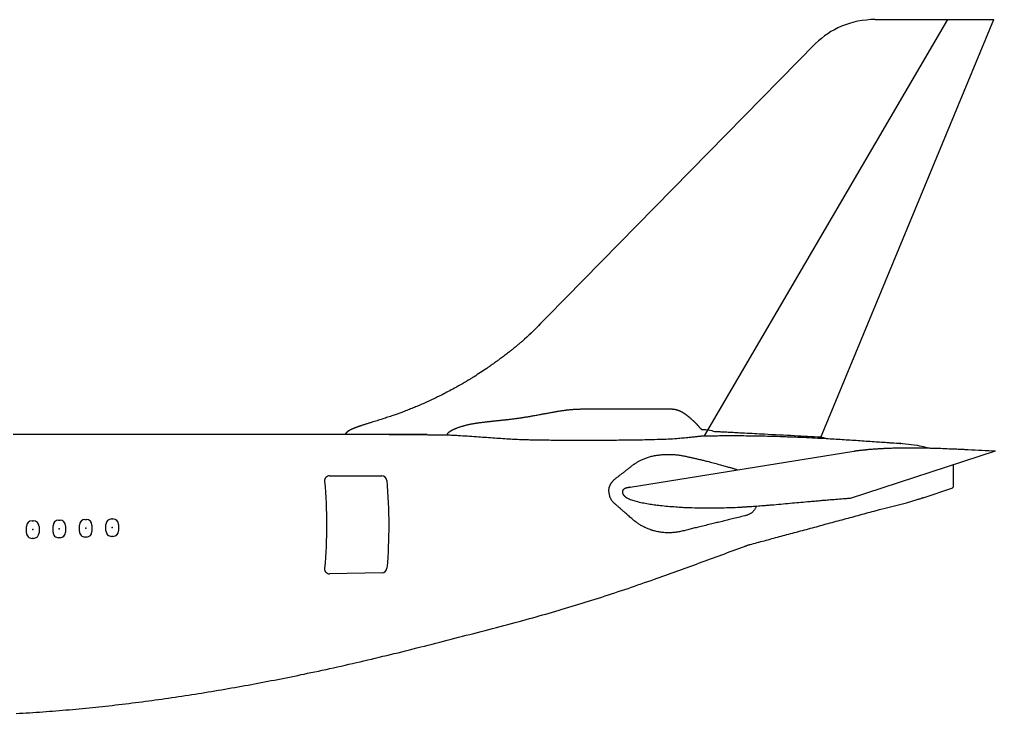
# Model space of a CAD drawing. Extents: x 73554 to 206494, y -55407 to 34157.
# Drawn here: x 117715 to 137241, y 16685 to 30577 of the extents above; entities that cross this region are included whole.
import ezdxf

# ---------------------------------------------------------------- set-up
doc = ezdxf.new("R2010")
doc.units = 0
doc.header["$MEASUREMENT"] = 0
doc.linetypes.add('SOLID', pattern=[0])
doc.layers.add('LAYER_0$C$L0', color=7, linetype='SOLID')

# ---------------------------------------------------------------- blocks, each defined once
blk = doc.blocks.new('BLOCK0')
at = {"layer": 'LAYER_0$C$L0'}
for p, q in [((-125, -65), (-125, 65)), ((-15, 175), (15, 175)), ((125, 65), (125, -65)), ((15, -175), (-15, -175))]:
    blk.add_line(p, q, dxfattribs=at)
for centre, start, end in [((-15, 65), 90, 180), ((15, 65), 0, 90), ((-15, -65), 180, 270.0001), ((15, -65), -90, 0)]:
    blk.add_arc(centre, 110, start, end, dxfattribs=at)
at = {"layer": 'LAYER_0$C$L0', "color": 2}
blk.add_point((0, 0), dxfattribs=at)

msp = doc.modelspace()

# ---------------------------------------------------------------- linework, layer by layer
at = {"layer": 'LAYER_0$C$L0'}
for p, q in [((136281, 30577), (131411, 22242)), ((133738, 22197), (137211, 30577)), ((134831, 30577), (137211, 30577)), ((127926, 24270), (133641, 30098)), ((129080, 22781), (130666, 22781)), ((115966, 22277), (125871, 22277)), ((131364, 22371), (131438, 22370)), ((131438, 22370), (131569, 22350)), ((131569, 22350), (131596, 22334)), ((133749, 22221), (133860, 22191)), ((129932, 21213), (134406, 21937)), ((134343, 20997), (137241, 21940)), ((136392, 21663), (136392, 21215)), ((123919, 21442), (124963, 21442)), ((135792, 21003), (136385, 21205)), ((124968, 19502), (123921, 19481))]:
    msp.add_line(p, q, dxfattribs=at)
for points in [[(134831, 30577), (134745, 30574), (134659, 30567), (134574, 30556), (134489, 30541), (134405, 30522), (134322, 30499), (134240, 30472), (134160, 30441), (134088, 30409), (134018, 30373), (133950, 30334), (133884, 30292), (133820, 30247), (133758, 30200), (133698, 30150), (133640, 30097), (133629, 30086), (133618, 30075), (133607, 30064), (133596, 30053), (133585, 30042), (133574, 30031), (133563, 30019), (133553, 30008)], [(128186, 24536), (128141, 24490), (128096, 24444), (128051, 24399), (128006, 24353), (127960, 24308), (127914, 24264), (127867, 24220), (127820, 24177), (127808, 24166), (127795, 24156), (127783, 24145), (127771, 24134), (127758, 24124), (127746, 24113), (127733, 24102), (127721, 24092), (127707, 24080), (127693, 24068), (127679, 24057), (127665, 24045), (127651, 24033), (127637, 24022), (127622, 24010), (127608, 23998), (127597, 23989), (127586, 23980), (127575, 23972), (127564, 23963), (127552, 23954), (127541, 23945), (127530, 23936), (127519, 23927), (127498, 23911), (127478, 23895), (127458, 23880), (127437, 23864), (127417, 23848), (127396, 23833), (127376, 23817), (127355, 23802), (127341, 23792), (127327, 23781), (127312, 23771), (127298, 23760), (127284, 23750), (127270, 23739), (127255, 23729), (127241, 23718), (127219, 23703), (127197, 23687), (127174, 23671), (127152, 23655), (127130, 23640), (127108, 23624), (127085, 23609), (127063, 23593), (127031, 23572), (127000, 23551), (126969, 23530), (126937, 23509), (126905, 23488), (126874, 23468), (126842, 23447), (126810, 23427), (126795, 23418), (126781, 23409), (126766, 23400), (126752, 23391), (126737, 23382), (126722, 23373), (126708, 23364), (126693, 23355), (126655, 23332), (126616, 23309), (126577, 23287), (126539, 23264), (126500, 23242), (126461, 23220), (126421, 23199), (126382, 23177), (126353, 23161), (126323, 23145), (126293, 23129), (126263, 23114), (126233, 23098), (126203, 23083), (126173, 23067), (126143, 23052), (126122, 23042), (126100, 23031), (126079, 23021), (126058, 23010), (126037, 23000), (126015, 22990), (125994, 22979), (125972, 22969), (125946, 22957), (125920, 22945), (125894, 22933), (125868, 22921), (125842, 22910), (125816, 22898), (125790, 22886), (125763, 22875), (125739, 22864), (125714, 22853), (125689, 22843), (125665, 22832), (125640, 22822), (125615, 22812), (125590, 22801), (125565, 22791), (125540, 22781), (125515, 22771), (125489, 22761), (125464, 22751), (125439, 22741), (125413, 22732), (125388, 22722), (125362, 22713), (125344, 22706), (125325, 22699), (125306, 22692), (125288, 22686), (125269, 22679), (125250, 22672), (125231, 22666), (125213, 22659), (125187, 22650), (125162, 22641), (125136, 22633), (125111, 22624), (125085, 22615), (125059, 22607), (125034, 22598), (125008, 22590), (124981, 22581), (124953, 22572), (124925, 22563), (124898, 22555), (124870, 22546), (124842, 22538), (124815, 22529), (124787, 22521), (124771, 22516), (124754, 22511), (124738, 22506), (124721, 22501), (124705, 22495), (124688, 22490), (124672, 22485), (124655, 22480), (124644, 22477), (124633, 22473), (124621, 22469), (124610, 22466), (124599, 22462), (124587, 22458), (124576, 22455), (124565, 22451), (124560, 22449), (124555, 22448), (124550, 22446), (124544, 22444), (124539, 22443), (124534, 22441), (124529, 22439), (124524, 22438), (124518, 22435), (124512, 22433), (124506, 22431), (124499, 22429), (124493, 22427), (124487, 22425), (124481, 22423), (124475, 22420), (124468, 22418), (124461, 22416), (124455, 22413), (124448, 22411), (124441, 22408), (124434, 22405), (124428, 22403), (124421, 22400), (124415, 22398), (124409, 22395), (124402, 22393), (124396, 22390), (124390, 22387), (124384, 22385), (124378, 22382), (124372, 22379), (124368, 22377), (124364, 22376), (124360, 22374), (124356, 22372), (124353, 22370), (124349, 22368), (124345, 22366), (124341, 22364), (124338, 22363), (124336, 22361), (124333, 22360), (124330, 22358), (124327, 22357), (124324, 22355), (124321, 22354), (124318, 22352), (124316, 22351), (124313, 22349), (124310, 22347), (124308, 22346), (124305, 22344), (124303, 22343), (124300, 22341), (124297, 22340), (124295, 22338), (124293, 22337), (124290, 22335), (124288, 22333), (124285, 22332), (124283, 22330), (124281, 22329), (124278, 22327), (124276, 22326), (124274, 22324), (124272, 22323), (124271, 22321), (124269, 22319), (124267, 22318), (124265, 22316), (124263, 22315), (124262, 22314), (124261, 22312), (124260, 22311), (124258, 22310), (124257, 22309), (124256, 22308), (124255, 22307), (124254, 22306), (124253, 22304), (124251, 22303), (124249, 22301), (124248, 22299), (124247, 22297), (124245, 22296), (124244, 22294), (124243, 22292), (124241, 22290), (124240, 22289), (124239, 22287), (124239, 22286), (124238, 22284), (124237, 22283), (124236, 22281), (124235, 22279), (124235, 22279), (124235, 22279), (124235, 22278), (124235, 22278), (124235, 22278), (124235, 22278), (124235, 22277), (124234, 22277)], [(126279, 22263), (126279, 22264), (126279, 22266), (126279, 22268), (126279, 22269), (126279, 22271), (126279, 22273), (126279, 22274), (126279, 22276), (126279, 22277), (126279, 22278), (126280, 22279), (126280, 22280), (126280, 22282), (126280, 22283), (126280, 22284), (126280, 22285), (126281, 22287), (126282, 22288), (126282, 22290), (126283, 22292), (126284, 22293), (126285, 22295), (126286, 22297), (126287, 22298), (126288, 22299), (126289, 22300), (126290, 22301), (126290, 22302), (126291, 22303), (126292, 22304), (126293, 22305), (126293, 22305), (126294, 22306), (126295, 22307), (126295, 22307), (126296, 22308), (126297, 22309), (126297, 22309), (126298, 22310), (126298, 22311), (126299, 22311), (126300, 22312), (126301, 22313), (126302, 22314), (126303, 22315), (126304, 22316), (126305, 22317), (126306, 22317), (126307, 22318), (126308, 22319), (126309, 22320), (126310, 22321), (126311, 22322), (126312, 22323), (126314, 22324), (126315, 22324), (126316, 22326), (126318, 22327), (126319, 22328), (126321, 22329), (126323, 22330), (126324, 22331), (126326, 22332), (126328, 22334), (126329, 22335), (126331, 22336), (126332, 22337), (126334, 22338), (126335, 22338), (126337, 22339), (126338, 22340), (126340, 22341), (126342, 22343), (126344, 22344), (126346, 22345), (126348, 22346), (126350, 22347), (126352, 22349), (126354, 22350), (126356, 22351), (126358, 22352), (126359, 22353), (126361, 22354), (126362, 22354), (126364, 22355), (126366, 22356), (126367, 22357), (126369, 22358), (126371, 22359), (126374, 22360), (126376, 22362), (126379, 22363), (126381, 22364), (126383, 22365), (126386, 22366), (126388, 22368), (126391, 22369), (126394, 22370), (126397, 22372), (126399, 22373), (126402, 22374), (126405, 22375), (126408, 22377), (126410, 22378), (126413, 22379), (126416, 22380), (126419, 22382), (126422, 22383), (126424, 22384), (126427, 22385), (126430, 22386), (126433, 22388), (126443, 22392), (126453, 22396), (126463, 22399), (126473, 22403), (126483, 22407), (126493, 22411), (126503, 22414), (126513, 22418), (126526, 22422), (126538, 22426), (126551, 22430), (126563, 22434), (126576, 22438), (126589, 22441), (126602, 22445), (126614, 22448), (126630, 22452), (126645, 22456), (126660, 22460), (126675, 22464), (126691, 22467), (126706, 22470), (126721, 22474), (126737, 22477), (126750, 22480), (126763, 22482), (126777, 22485), (126790, 22487), (126803, 22489), (126816, 22492), (126830, 22494), (126843, 22496), (126855, 22498), (126867, 22500), (126879, 22502), (126892, 22504), (126904, 22505), (126916, 22507), (126928, 22509), (126940, 22510), (126958, 22513), (126975, 22515), (126993, 22517), (127010, 22519), (127028, 22521), (127045, 22523), (127063, 22525), (127080, 22527), (127093, 22529), (127106, 22530), (127118, 22532), (127131, 22533), (127144, 22534), (127156, 22536), (127169, 22537), (127182, 22538), (127195, 22540), (127209, 22541), (127223, 22543), (127237, 22544), (127251, 22545), (127265, 22547), (127279, 22548), (127293, 22550), (127306, 22551), (127319, 22552), (127333, 22554), (127346, 22555), (127360, 22557), (127373, 22558), (127386, 22560), (127400, 22561), (127410, 22562), (127421, 22563), (127431, 22565), (127442, 22566), (127453, 22567), (127463, 22568), (127474, 22569), (127484, 22571), (127502, 22573), (127519, 22575), (127537, 22577), (127554, 22579), (127571, 22581), (127589, 22583), (127606, 22585), (127623, 22588), (127640, 22590), (127656, 22592), (127673, 22594), (127689, 22597), (127705, 22599), (127722, 22601), (127738, 22604), (127755, 22606), (127767, 22608), (127780, 22610), (127793, 22612), (127805, 22614), (127818, 22616), (127830, 22618), (127843, 22620), (127856, 22622), (127869, 22624), (127882, 22626), (127896, 22629), (127909, 22631), (127922, 22633), (127936, 22635), (127949, 22638), (127963, 22640), (127984, 22644), (128006, 22648), (128028, 22652), (128049, 22655), (128071, 22659), (128093, 22663), (128115, 22667), (128136, 22671), (128151, 22674), (128165, 22677), (128180, 22680), (128195, 22682), (128209, 22685), (128224, 22688), (128238, 22691), (128253, 22693), (128270, 22696), (128286, 22699), (128303, 22702), (128319, 22706), (128336, 22709), (128352, 22712), (128369, 22715), (128385, 22718), (128397, 22720), (128409, 22722), (128420, 22724), (128432, 22726), (128443, 22728), (128455, 22730), (128467, 22732), (128478, 22734), (128493, 22736), (128507, 22738), (128522, 22741), (128536, 22743), (128551, 22745), (128565, 22747), (128580, 22749), (128594, 22752), (128605, 22753), (128616, 22755), (128628, 22756), (128639, 22758), (128650, 22759), (128661, 22761), (128672, 22762), (128684, 22763), (128696, 22765), (128709, 22766), (128722, 22767), (128734, 22769), (128747, 22770), (128760, 22771), (128772, 22772), (128785, 22773), (128798, 22774), (128811, 22775), (128824, 22776), (128838, 22777), (128851, 22778), (128864, 22778), (128877, 22779), (128890, 22780), (128904, 22780), (128919, 22780), (128933, 22780), (128947, 22781), (128962, 22781), (128976, 22781), (128990, 22781), (129004, 22781), (129014, 22781), (129023, 22781), (129033, 22781), (129042, 22781), (129052, 22781), (129061, 22781), (129071, 22781), (129080, 22781)], [(130666, 22781), (130676, 22781), (130686, 22781), (130697, 22781), (130707, 22781), (130718, 22781), (130728, 22781), (130739, 22781), (130749, 22781), (130753, 22781), (130756, 22781), (130760, 22781), (130763, 22781), (130767, 22781), (130770, 22781), (130774, 22781), (130777, 22780), (130781, 22780), (130784, 22780), (130788, 22780), (130791, 22780), (130795, 22779), (130798, 22779), (130802, 22778), (130805, 22778), (130807, 22778), (130810, 22777), (130812, 22777), (130815, 22777), (130817, 22776), (130820, 22776), (130822, 22775), (130824, 22775), (130828, 22774), (130831, 22773), (130835, 22772), (130839, 22772), (130842, 22771), (130846, 22770), (130849, 22769), (130853, 22768), (130856, 22767), (130860, 22766), (130863, 22765), (130866, 22764), (130870, 22763), (130873, 22762), (130876, 22761), (130879, 22760), (130885, 22758), (130890, 22757), (130895, 22755), (130901, 22753), (130906, 22751), (130911, 22749), (130916, 22747), (130922, 22744), (130927, 22742), (130932, 22740), (130937, 22738), (130942, 22735), (130947, 22733), (130951, 22731), (130956, 22728), (130961, 22726), (130966, 22723), (130970, 22721), (130974, 22718), (130979, 22716), (130983, 22713), (130988, 22711), (130992, 22708), (130996, 22705), (130999, 22704), (131001, 22702), (131003, 22700), (131006, 22699), (131008, 22697), (131011, 22696), (131013, 22694), (131016, 22692), (131020, 22689), (131025, 22686), (131029, 22683), (131034, 22680), (131038, 22677), (131042, 22673), (131047, 22670), (131051, 22667), (131056, 22663), (131060, 22660), (131065, 22656), (131070, 22653), (131074, 22649), (131079, 22645), (131083, 22642), (131088, 22638), (131092, 22635), (131095, 22632), (131099, 22629), (131103, 22626), (131107, 22623), (131110, 22620), (131114, 22617), (131118, 22613), (131121, 22610), (131125, 22607), (131129, 22603), (131133, 22600), (131137, 22597), (131141, 22593), (131145, 22590), (131148, 22586), (131152, 22583), (131155, 22581), (131158, 22578), (131162, 22575), (131165, 22572), (131168, 22569), (131171, 22566), (131175, 22563), (131179, 22558), (131184, 22554), (131189, 22549), (131193, 22545), (131198, 22541), (131203, 22536), (131208, 22532), (131212, 22527), (131217, 22523), (131221, 22519), (131225, 22514), (131230, 22510), (131234, 22506), (131238, 22502), (131243, 22497), (131247, 22493), (131251, 22489), (131255, 22484), (131260, 22480), (131264, 22475), (131268, 22471), (131272, 22467), (131276, 22462), (131281, 22458), (131284, 22454), (131288, 22450), (131291, 22447), (131294, 22443), (131298, 22439), (131301, 22435), (131305, 22432), (131308, 22428), (131312, 22423), (131316, 22418), (131320, 22413), (131324, 22408), (131328, 22404), (131332, 22399), (131336, 22394), (131341, 22390), (131343, 22387), (131346, 22385), (131349, 22383), (131352, 22380), (131355, 22378), (131358, 22376), (131361, 22373), (131364, 22371)], [(124758, 22277), (124793, 22277), (124828, 22277), (124863, 22276), (124898, 22276), (124934, 22275), (124969, 22274), (125004, 22273), (125039, 22273), (125110, 22272), (125181, 22271), (125252, 22270), (125322, 22270), (125393, 22270), (125464, 22270), (125535, 22269), (125605, 22269), (125661, 22268), (125717, 22268), (125773, 22267), (125829, 22267), (125885, 22266), (125941, 22266), (125997, 22265), (126053, 22265), (126081, 22265), (126110, 22265), (126138, 22265), (126166, 22265), (126194, 22264), (126223, 22264), (126251, 22263), (126279, 22263), (126306, 22262), (126332, 22261), (126359, 22259), (126385, 22258), (126412, 22256), (126439, 22255), (126465, 22253), (126492, 22252), (126537, 22249), (126583, 22246), (126629, 22243), (126675, 22240), (126720, 22237), (126766, 22234), (126812, 22231), (126858, 22228), (126898, 22225), (126939, 22222), (126979, 22219), (127020, 22216), (127060, 22213), (127101, 22210), (127141, 22207), (127182, 22205), (127222, 22202), (127263, 22199), (127304, 22196), (127344, 22194), (127385, 22191), (127426, 22189), (127466, 22186), (127507, 22184), (127542, 22182), (127577, 22179), (127611, 22177), (127646, 22176), (127681, 22174), (127716, 22172), (127751, 22171), (127786, 22169), (127814, 22169), (127842, 22168), (127871, 22167), (127899, 22167), (127927, 22166), (127956, 22166), (127984, 22166), (128012, 22165), (128050, 22165), (128087, 22164), (128125, 22163), (128162, 22162), (128199, 22162), (128237, 22161), (128274, 22160), (128312, 22160), (128353, 22159), (128394, 22158), (128436, 22158), (128477, 22158), (128519, 22157), (128560, 22157), (128601, 22157), (128643, 22157), (128683, 22157), (128724, 22157), (128764, 22156), (128805, 22156), (128845, 22156), (128886, 22156), (128926, 22156), (128967, 22156), (129024, 22156), (129081, 22156), (129138, 22156), (129196, 22156), (129253, 22157), (129310, 22157), (129368, 22157), (129425, 22158), (129471, 22158), (129518, 22158), (129564, 22158), (129610, 22159), (129657, 22159), (129703, 22160), (129749, 22160), (129796, 22160), (129838, 22161), (129880, 22161), (129921, 22162), (129963, 22162), (130005, 22163), (130047, 22164), (130089, 22164), (130131, 22165), (130179, 22166), (130228, 22167), (130276, 22168), (130325, 22169), (130373, 22171), (130422, 22172), (130470, 22173), (130519, 22175), (130562, 22176), (130606, 22178), (130650, 22179), (130693, 22181), (130737, 22183), (130780, 22186), (130824, 22188), (130868, 22192), (130898, 22194), (130929, 22197), (130960, 22200), (130991, 22203), (131022, 22206), (131052, 22209), (131083, 22212), (131114, 22215), (131135, 22217), (131156, 22219), (131176, 22221), (131197, 22223), (131218, 22226), (131239, 22228), (131260, 22230), (131281, 22232), (131291, 22234), (131301, 22235), (131312, 22236), (131322, 22237), (131333, 22238), (131343, 22239), (131353, 22240), (131364, 22241), (131373, 22241), (131382, 22242), (131391, 22242), (131401, 22242), (131410, 22242), (131419, 22242), (131428, 22242), (131438, 22243), (131450, 22243), (131463, 22243), (131475, 22243), (131488, 22243), (131500, 22244), (131513, 22244), (131525, 22244), (131538, 22244), (131545, 22244), (131552, 22245), (131560, 22245), (131567, 22245), (131574, 22245), (131582, 22245), (131589, 22245), (131597, 22245), (131638, 22246), (131679, 22246), (131721, 22247), (131762, 22247), (131803, 22247), (131845, 22248), (131886, 22248), (131928, 22248), (131974, 22248), (132021, 22248), (132067, 22248), (132114, 22247), (132160, 22247), (132207, 22247), (132253, 22246), (132300, 22246), (132347, 22245), (132394, 22244), (132441, 22244), (132489, 22243), (132536, 22242), (132583, 22241), (132630, 22240), (132678, 22239), (132700, 22238), (132723, 22238), (132745, 22237), (132768, 22237), (132790, 22236), (132813, 22235), (132835, 22235), (132858, 22234), (132895, 22233), (132933, 22232), (132970, 22230), (133008, 22229), (133045, 22228), (133083, 22226), (133120, 22225), (133157, 22223), (133188, 22222), (133219, 22221), (133250, 22220), (133281, 22218), (133311, 22217), (133342, 22216), (133373, 22214), (133404, 22213), (133461, 22210), (133518, 22208), (133575, 22205), (133632, 22202), (133689, 22199), (133746, 22197), (133803, 22194), (133860, 22191)], [(131596, 22334), (131617, 22333), (131639, 22332), (131660, 22331), (131682, 22329), (131703, 22328), (131725, 22327), (131746, 22326), (131768, 22325), (131792, 22323), (131817, 22322), (131841, 22321), (131866, 22320), (131890, 22318), (131915, 22317), (131939, 22316), (131964, 22314), (131996, 22313), (132028, 22311), (132061, 22309), (132093, 22308), (132125, 22306), (132158, 22304), (132190, 22303), (132222, 22301), (132272, 22298), (132321, 22296), (132371, 22293), (132420, 22291), (132469, 22288), (132519, 22285), (132568, 22283), (132618, 22280), (132693, 22276), (132768, 22272), (132843, 22268), (132918, 22265), (132993, 22261), (133068, 22257), (133143, 22253), (133218, 22249), (133284, 22245), (133350, 22242), (133417, 22238), (133483, 22235), (133549, 22231), (133616, 22228), (133682, 22224), (133749, 22221)], [(133857, 22191), (133897, 22188), (133937, 22186), (133977, 22184), (134017, 22181), (134057, 22179), (134097, 22176), (134137, 22174), (134177, 22171), (134217, 22168), (134257, 22166), (134297, 22163), (134337, 22161), (134377, 22158), (134417, 22155), (134457, 22153), (134497, 22150), (134537, 22147), (134577, 22145), (134617, 22142), (134657, 22139), (134697, 22137), (134737, 22134), (134777, 22131), (134817, 22128), (134853, 22126), (134889, 22123), (134924, 22120), (134960, 22118), (134995, 22115), (135031, 22113), (135067, 22110), (135102, 22108), (135115, 22107), (135128, 22106), (135141, 22106), (135153, 22105), (135166, 22104), (135179, 22103), (135192, 22102), (135205, 22101), (135263, 22098), (135322, 22093), (135381, 22089), (135439, 22083), (135498, 22077), (135556, 22070), (135614, 22062), (135672, 22053), (135722, 22043), (135771, 22033), (135820, 22023), (135869, 22011), (135918, 22000)], [(130299, 21816), (130319, 21822), (130340, 21827), (130360, 21833), (130381, 21837), (130401, 21842), (130422, 21846), (130443, 21850), (130464, 21853), (130482, 21856), (130499, 21859), (130517, 21861), (130535, 21863), (130553, 21865), (130571, 21866), (130589, 21868), (130606, 21869), (130626, 21870), (130647, 21871), (130667, 21872), (130687, 21872), (130707, 21872), (130727, 21872), (130747, 21871), (130767, 21870), (130787, 21869), (130808, 21868), (130828, 21866), (130849, 21864), (130869, 21862), (130890, 21860), (130910, 21857), (130930, 21854), (130950, 21851), (130969, 21847), (130988, 21844), (131007, 21840), (131026, 21837), (131045, 21833), (131064, 21829), (131082, 21824), (131096, 21822), (131109, 21819), (131122, 21816), (131135, 21813), (131149, 21810), (131162, 21807), (131175, 21804), (131188, 21801), (131204, 21797), (131221, 21794), (131237, 21790), (131253, 21786), (131269, 21783), (131285, 21779), (131302, 21775), (131318, 21772), (131337, 21767), (131357, 21762), (131376, 21758), (131395, 21753), (131415, 21748), (131434, 21743), (131453, 21739), (131472, 21734), (131503, 21726), (131533, 21718), (131564, 21710), (131594, 21702), (131625, 21694), (131655, 21686), (131686, 21678), (131716, 21670), (131739, 21663), (131762, 21657), (131785, 21650), (131808, 21644), (131832, 21637), (131855, 21631), (131878, 21624), (131901, 21618)], [(134406, 21937), (134410, 21937), (134414, 21938), (134419, 21939), (134423, 21940), (134428, 21940), (134432, 21941), (134437, 21942), (134441, 21942), (134449, 21943), (134456, 21944), (134464, 21946), (134472, 21947), (134479, 21948), (134487, 21949), (134494, 21950), (134502, 21951), (134508, 21951), (134513, 21952), (134519, 21953), (134525, 21954), (134531, 21954), (134536, 21955), (134542, 21956), (134548, 21956), (134557, 21957), (134566, 21958), (134575, 21959), (134584, 21960), (134593, 21961), (134602, 21962), (134611, 21963), (134620, 21964), (134630, 21965), (134640, 21966), (134649, 21967), (134659, 21968), (134669, 21969), (134678, 21970), (134688, 21971), (134697, 21972), (134708, 21973), (134718, 21974), (134729, 21975), (134739, 21975), (134749, 21976), (134760, 21977), (134770, 21978), (134781, 21979), (134798, 21980), (134815, 21981), (134833, 21983), (134850, 21984), (134867, 21985), (134885, 21986), (134902, 21987), (134920, 21988), (134931, 21989), (134943, 21989), (134955, 21990), (134966, 21991), (134978, 21991), (134989, 21992), (135001, 21992), (135013, 21993), (135042, 21994), (135071, 21996), (135100, 21997), (135129, 21998), (135158, 21999), (135187, 22000), (135216, 22000), (135245, 22001), (135263, 22001), (135281, 22002), (135299, 22002), (135318, 22002), (135336, 22003), (135354, 22003), (135372, 22003), (135390, 22003), (135419, 22004), (135448, 22004), (135477, 22004), (135507, 22004), (135536, 22004), (135565, 22004), (135594, 22004), (135623, 22004), (135667, 22004), (135711, 22003), (135756, 22003), (135800, 22002), (135844, 22001), (135888, 22000), (135933, 21999), (135977, 21998), (136019, 21997), (136062, 21996), (136105, 21994), (136147, 21993), (136190, 21991), (136232, 21990), (136275, 21988), (136317, 21986), (136343, 21985), (136368, 21984), (136393, 21983), (136419, 21982), (136444, 21981), (136469, 21980), (136495, 21979), (136520, 21977), (136542, 21976), (136564, 21975), (136586, 21974), (136608, 21973), (136629, 21972), (136651, 21971), (136673, 21970), (136695, 21969), (136763, 21965), (136832, 21961), (136900, 21958), (136968, 21954), (137036, 21951), (137105, 21947), (137173, 21943), (137241, 21940)], [(129546, 21282), (129547, 21283), (129548, 21285), (129551, 21289), (129553, 21293), (129556, 21297), (129559, 21302), (129562, 21306), (129565, 21309), (129569, 21316), (129574, 21322), (129579, 21328), (129584, 21334), (129589, 21340), (129594, 21346), (129600, 21351), (129605, 21357), (129615, 21366), (129624, 21374), (129634, 21383), (129644, 21391), (129654, 21399), (129664, 21407), (129675, 21415), (129685, 21423), (129697, 21432), (129708, 21441), (129720, 21450), (129732, 21459), (129743, 21468), (129755, 21477), (129766, 21486), (129778, 21495), (129791, 21505), (129803, 21515), (129816, 21525), (129829, 21535), (129841, 21545), (129854, 21555), (129867, 21564), (129879, 21574), (129892, 21584), (129905, 21594), (129917, 21604), (129930, 21614), (129943, 21624), (129955, 21634), (129968, 21644), (129981, 21654), (129990, 21660), (129999, 21667), (130007, 21673), (130016, 21679), (130025, 21686), (130034, 21692), (130043, 21698), (130052, 21704), (130065, 21712), (130078, 21720), (130092, 21728), (130105, 21735), (130118, 21742), (130132, 21749), (130146, 21756), (130159, 21763), (130176, 21770), (130194, 21778), (130211, 21785), (130228, 21792), (130246, 21798), (130263, 21804), (130281, 21810), (130299, 21816)], [(131901, 21618), (131915, 21614), (131929, 21610), (131943, 21606), (131957, 21601), (131972, 21597), (131986, 21593), (132000, 21589), (132014, 21585), (132027, 21581), (132041, 21577), (132054, 21573), (132067, 21569)], [(123819, 21333), (123828, 21224), (123836, 21115), (123843, 21005), (123848, 20895), (123852, 20786), (123856, 20676), (123857, 20567), (123858, 20457), (123858, 20444), (123858, 20432), (123858, 20419), (123858, 20407), (123858, 20394), (123858, 20382), (123858, 20370), (123857, 20357), (123856, 20247), (123853, 20137), (123849, 20028), (123843, 19918), (123837, 19808), (123829, 19699), (123820, 19589)], [(125062, 21351), (125072, 21239), (125080, 21128), (125087, 21016), (125092, 20904), (125097, 20792), (125100, 20681), (125102, 20569), (125102, 20457), (125102, 20444), (125102, 20432), (125102, 20419), (125102, 20407), (125102, 20394), (125102, 20382), (125102, 20369), (125102, 20357), (125100, 20248), (125097, 20139), (125093, 20030), (125088, 19921), (125081, 19812), (125074, 19703), (125065, 19594)], [(132224, 20642), (132192, 20634), (132160, 20626), (132129, 20618), (132097, 20610), (132065, 20603), (132033, 20595), (132002, 20587), (131970, 20580), (131945, 20573), (131920, 20567), (131895, 20561), (131870, 20555), (131845, 20548), (131820, 20542), (131795, 20536), (131770, 20530), (131745, 20524), (131719, 20518), (131694, 20511), (131669, 20505), (131644, 20499), (131619, 20493), (131594, 20487), (131568, 20481), (131538, 20474), (131507, 20466), (131476, 20459), (131446, 20451), (131415, 20444), (131384, 20436), (131354, 20429), (131323, 20421), (131299, 20416), (131275, 20410), (131250, 20404), (131226, 20398), (131202, 20392), (131178, 20386), (131154, 20380), (131130, 20374), (131106, 20368), (131083, 20362), (131059, 20356), (131036, 20350), (131012, 20344), (130988, 20339), (130965, 20333), (130941, 20328), (130919, 20324), (130898, 20320), (130876, 20316), (130854, 20313), (130832, 20310), (130810, 20307), (130788, 20305), (130766, 20304), (130743, 20303), (130721, 20302), (130698, 20302), (130676, 20302), (130653, 20303), (130631, 20304), (130609, 20306), (130586, 20308), (130565, 20310), (130545, 20313), (130524, 20316), (130503, 20320), (130483, 20324), (130462, 20328), (130442, 20333), (130422, 20338), (130410, 20341), (130399, 20344), (130387, 20348), (130375, 20351), (130364, 20355), (130352, 20359), (130341, 20363), (130330, 20367), (130312, 20373), (130295, 20380), (130277, 20387), (130260, 20395), (130243, 20402), (130226, 20410), (130209, 20418), (130193, 20427), (130178, 20435), (130163, 20443), (130149, 20451), (130135, 20459), (130120, 20468), (130106, 20477), (130092, 20486), (130079, 20495), (130064, 20506), (130049, 20517), (130034, 20528), (130020, 20540), (130005, 20551), (129991, 20563), (129977, 20575), (129963, 20587), (129945, 20602), (129927, 20618), (129909, 20634), (129892, 20649), (129874, 20665), (129857, 20681), (129839, 20696), (129821, 20712), (129811, 20720), (129802, 20729), (129792, 20737), (129782, 20746), (129772, 20754), (129763, 20763), (129753, 20771), (129743, 20780), (129743, 20781), (129742, 20781), (129741, 20782), (129741, 20782), (129740, 20783), (129740, 20783), (129739, 20783), (129739, 20784), (129729, 20793), (129719, 20801), (129710, 20810), (129700, 20818), (129690, 20827), (129680, 20835), (129671, 20844), (129661, 20852), (129650, 20861), (129640, 20870), (129629, 20880), (129619, 20889), (129609, 20898), (129600, 20908), (129590, 20918), (129581, 20928), (129574, 20937), (129568, 20946), (129561, 20955), (129555, 20965), (129550, 20974), (129545, 20984), (129540, 20994), (129535, 21004), (129532, 21014), (129528, 21023), (129526, 21032), (129523, 21042), (129520, 21052), (129518, 21061), (129516, 21071), (129514, 21081), (129513, 21090), (129511, 21099), (129510, 21108), (129509, 21117), (129508, 21126), (129507, 21135), (129507, 21144), (129507, 21153), (129507, 21162), (129508, 21170), (129509, 21179), (129510, 21187), (129511, 21196), (129513, 21204), (129515, 21212), (129518, 21220), (129520, 21229), (129523, 21237), (129527, 21244), (129530, 21252), (129534, 21260), (129538, 21267), (129542, 21275), (129546, 21282)], [(129932, 21213), (129928, 21213), (129924, 21212), (129920, 21211), (129916, 21211), (129912, 21210), (129909, 21209), (129905, 21209), (129901, 21208), (129898, 21207), (129896, 21207), (129894, 21206), (129892, 21206), (129890, 21205), (129887, 21205), (129885, 21204), (129883, 21204), (129881, 21204), (129880, 21203), (129878, 21203), (129876, 21202), (129875, 21202), (129873, 21202), (129872, 21201), (129870, 21201), (129868, 21200), (129866, 21200), (129864, 21199), (129862, 21199), (129860, 21198), (129858, 21197), (129857, 21197), (129855, 21196), (129853, 21196), (129851, 21195), (129850, 21195), (129848, 21194), (129846, 21193), (129845, 21193), (129843, 21192), (129842, 21192), (129838, 21190), (129834, 21189), (129831, 21187), (129827, 21186), (129823, 21184), (129820, 21182), (129816, 21180), (129813, 21179), (129811, 21177), (129809, 21176), (129807, 21175), (129806, 21174), (129804, 21172), (129802, 21171), (129800, 21170), (129799, 21168), (129797, 21167), (129796, 21166), (129795, 21165), (129794, 21164), (129793, 21163), (129792, 21162), (129791, 21161), (129790, 21160), (129789, 21159), (129789, 21158), (129788, 21158), (129788, 21157), (129787, 21156), (129787, 21155), (129786, 21154), (129786, 21154), (129785, 21152), (129784, 21151), (129783, 21150), (129783, 21148), (129782, 21147), (129781, 21145), (129781, 21144), (129780, 21143), (129780, 21141), (129779, 21140), (129779, 21139), (129779, 21137), (129778, 21136), (129778, 21135), (129778, 21133), (129777, 21132), (129777, 21131), (129777, 21131), (129777, 21130), (129777, 21129), (129777, 21129), (129777, 21128), (129777, 21128), (129777, 21127), (129777, 21122), (129777, 21117), (129777, 21112), (129778, 21107), (129778, 21102), (129780, 21097), (129781, 21093), (129782, 21088), (129783, 21087), (129783, 21086), (129784, 21084), (129784, 21083), (129785, 21082), (129785, 21081), (129786, 21080), (129786, 21078), (129788, 21076), (129789, 21074), (129790, 21072), (129791, 21069), (129793, 21067), (129794, 21065), (129796, 21063), (129797, 21061), (129798, 21059), (129799, 21058), (129801, 21057), (129802, 21055), (129803, 21054), (129804, 21052), (129805, 21051), (129806, 21050), (129807, 21048), (129809, 21047), (129810, 21045), (129812, 21044), (129813, 21042), (129815, 21041), (129816, 21040), (129818, 21038), (129819, 21037), (129821, 21035), (129823, 21034), (129824, 21032), (129826, 21031), (129828, 21029), (129830, 21028), (129831, 21027), (129834, 21025), (129837, 21023), (129839, 21021), (129842, 21019), (129844, 21017), (129847, 21015), (129850, 21013), (129853, 21011), (129855, 21010), (129856, 21009), (129858, 21008), (129860, 21007), (129862, 21005), (129864, 21004), (129866, 21003), (129868, 21002), (129890, 20991), (129912, 20980), (129935, 20971), (129958, 20962), (129981, 20954), (130004, 20947), (130028, 20940), (130052, 20934), (130082, 20926), (130113, 20918), (130144, 20911), (130175, 20905), (130206, 20899), (130237, 20893), (130268, 20888), (130299, 20882), (130328, 20878), (130357, 20873), (130386, 20869), (130415, 20865), (130444, 20861), (130473, 20858), (130503, 20854), (130532, 20851), (130571, 20846), (130610, 20842), (130649, 20838), (130688, 20835), (130727, 20831), (130766, 20828), (130805, 20825), (130844, 20822), (130877, 20819), (130910, 20817), (130943, 20815), (130976, 20813), (131009, 20811), (131042, 20810), (131076, 20808), (131109, 20807), (131166, 20805), (131224, 20803), (131282, 20801), (131340, 20800), (131397, 20799), (131455, 20799), (131513, 20799), (131571, 20799), (131601, 20799), (131632, 20799), (131662, 20800), (131692, 20800), (131723, 20801), (131753, 20802), (131784, 20802), (131814, 20803), (131858, 20805), (131901, 20806), (131945, 20808), (131989, 20809), (132033, 20811), (132077, 20813), (132120, 20816), (132164, 20818), (132181, 20819), (132198, 20820), (132215, 20821), (132232, 20822), (132249, 20823), (132266, 20824), (132283, 20825), (132300, 20826), (132333, 20828), (132366, 20830), (132399, 20833), (132432, 20835), (132465, 20837), (132498, 20840), (132531, 20842), (132564, 20845), (132589, 20847), (132614, 20849), (132638, 20851), (132663, 20853), (132687, 20855), (132712, 20857), (132736, 20859), (132761, 20861), (132808, 20865), (132855, 20869), (132902, 20874), (132949, 20878), (132996, 20882), (133042, 20886), (133089, 20891), (133136, 20895), (133179, 20899), (133222, 20903), (133264, 20906), (133307, 20910), (133350, 20914), (133393, 20918), (133435, 20922), (133478, 20926), (133506, 20928), (133534, 20931), (133561, 20933), (133589, 20936), (133617, 20938), (133645, 20940), (133673, 20943), (133700, 20945), (133726, 20947), (133751, 20950), (133777, 20952), (133802, 20954), (133827, 20956), (133853, 20958), (133878, 20960), (133904, 20963), (133940, 20966), (133977, 20968), (134013, 20971), (134050, 20974), (134087, 20977), (134123, 20980), (134160, 20983), (134196, 20986), (134215, 20987), (134233, 20988), (134251, 20990), (134270, 20991), (134288, 20992), (134307, 20994), (134325, 20995), (134343, 20997)], [(132299, 20058), (132303, 20059), (132306, 20061), (132310, 20062), (132314, 20063), (132318, 20064), (132322, 20065), (132326, 20066), (132329, 20067), (132365, 20076), (132401, 20086), (132437, 20096), (132473, 20105), (132509, 20115), (132545, 20125), (132581, 20135), (132617, 20144), (132655, 20154), (132692, 20164), (132730, 20175), (132767, 20185), (132805, 20195), (132842, 20205), (132880, 20215), (132917, 20225), (132955, 20235), (132992, 20245), (133030, 20255), (133067, 20265), (133105, 20276), (133142, 20286), (133180, 20296), (133217, 20306), (133257, 20317), (133297, 20327), (133337, 20338), (133377, 20349), (133417, 20360), (133457, 20370), (133497, 20381), (133537, 20392), (133577, 20403), (133617, 20414), (133657, 20424), (133697, 20435), (133737, 20446), (133777, 20457), (133817, 20467), (133857, 20478), (133897, 20489), (133937, 20500), (133977, 20511), (134017, 20521), (134057, 20532), (134097, 20543), (134137, 20554), (134177, 20564), (134217, 20575), (134257, 20586), (134297, 20597), (134337, 20607), (134377, 20618), (134417, 20629), (134457, 20640), (134497, 20651), (134537, 20661), (134577, 20672), (134617, 20683), (134657, 20694), (134697, 20705), (134737, 20715), (134777, 20726), (134817, 20737), (134924, 20765), (135032, 20793), (135139, 20820), (135246, 20848), (135353, 20876), (135460, 20905), (135566, 20936), (135672, 20967), (135687, 20972), (135702, 20976), (135717, 20981), (135732, 20985), (135747, 20990), (135762, 20994), (135777, 20999), (135792, 21003)], [(132456, 20837), (132453, 20828), (132449, 20820), (132446, 20811), (132440, 20798), (132433, 20786), (132426, 20773), (132418, 20761), (132409, 20750), (132400, 20739), (132391, 20728), (132380, 20718), (132372, 20711), (132364, 20704), (132355, 20697), (132346, 20691), (132337, 20685), (132328, 20680), (132318, 20674), (132308, 20670), (132298, 20665), (132288, 20661), (132277, 20657), (132267, 20654), (132256, 20650), (132245, 20647), (132234, 20644), (132224, 20642)], [(127785, 18548), (127851, 18566), (127917, 18584), (127983, 18602), (128049, 18620), (128114, 18639), (128180, 18657), (128246, 18676), (128311, 18694), (128377, 18713), (128443, 18733), (128509, 18752), (128575, 18771), (128640, 18791), (128706, 18811), (128772, 18831), (128837, 18851), (128903, 18871), (128969, 18891), (129035, 18912), (129101, 18932), (129167, 18953), (129233, 18974), (129299, 18995), (129364, 19016), (129430, 19038), (129496, 19059), (129562, 19081), (129628, 19103), (129693, 19124), (129759, 19146), (129825, 19168), (129890, 19190), (129956, 19213), (130022, 19235), (130088, 19258), (130154, 19281), (130220, 19304), (130286, 19326), (130352, 19350), (130417, 19373), (130474, 19393), (130530, 19413), (130586, 19433), (130643, 19453), (130699, 19473), (130755, 19493), (130811, 19513), (130867, 19534), (130924, 19554), (130980, 19574), (131036, 19595), (131092, 19615), (131149, 19636), (131205, 19656), (131261, 19677), (131317, 19698), (131374, 19718), (131430, 19739), (131486, 19760), (131542, 19781), (131599, 19801), (131655, 19822), (131711, 19843), (131767, 19863), (131824, 19884), (131880, 19905), (131936, 19925), (131992, 19946), (132049, 19967), (132105, 19987), (132161, 20008), (132217, 20029), (132228, 20032), (132238, 20036), (132248, 20040), (132258, 20044), (132268, 20047), (132278, 20051), (132289, 20055), (132299, 20058)], [(117649, 16685), (117715, 16688), (117782, 16692), (117848, 16696), (117914, 16701), (117980, 16705), (118047, 16709), (118113, 16714), (118179, 16719), (118245, 16724), (118312, 16729), (118378, 16734), (118444, 16739), (118510, 16744), (118577, 16750), (118643, 16755), (118709, 16761), (118775, 16767), (118842, 16773), (118908, 16779), (118974, 16786), (119040, 16792), (119107, 16799), (119173, 16805), (119239, 16812), (119305, 16819), (119372, 16826), (119438, 16833), (119504, 16841), (119570, 16848), (119637, 16856), (119703, 16863), (119769, 16871), (119835, 16879), (119902, 16887), (119968, 16895), (120034, 16904), (120100, 16912), (120167, 16921), (120233, 16929), (120299, 16938), (120365, 16947), (120432, 16956), (120498, 16965), (120564, 16974), (120630, 16984), (120697, 16993), (120763, 17003), (120829, 17013), (120895, 17022), (120962, 17032), (121028, 17042), (121094, 17053), (121160, 17063), (121227, 17073), (121293, 17084), (121359, 17094), (121425, 17105), (121492, 17116), (121558, 17127), (121624, 17138), (121690, 17149), (121757, 17160), (121823, 17172), (121889, 17183), (121955, 17195), (122022, 17206), (122088, 17218), (122154, 17230), (122220, 17242), (122287, 17254), (122353, 17266), (122419, 17279), (122485, 17291), (122552, 17304), (122618, 17316), (122684, 17329), (122750, 17342), (122817, 17355), (122883, 17368), (122949, 17381), (123015, 17394), (123082, 17407), (123148, 17421), (123214, 17434), (123280, 17448), (123347, 17462), (123413, 17475), (123479, 17489), (123545, 17503), (123621, 17519), (123697, 17535), (123773, 17552), (123849, 17568), (123924, 17585), (124000, 17601), (124076, 17618), (124151, 17635), (124227, 17652), (124303, 17669), (124379, 17687), (124455, 17704), (124530, 17722), (124606, 17739), (124682, 17757), (124757, 17775), (124833, 17793), (124909, 17811), (124985, 17829), (125061, 17847), (125136, 17865), (125212, 17884), (125288, 17902), (125363, 17921), (125439, 17940), (125515, 17959), (125591, 17978), (125667, 17997), (125742, 18016), (125818, 18035), (125894, 18055), (125969, 18074), (126045, 18093), (126121, 18113), (126197, 18132), (126272, 18152), (126348, 18171), (126424, 18191), (126500, 18210), (126575, 18230), (126651, 18250), (126727, 18269), (126803, 18289), (126878, 18309), (126954, 18329), (127030, 18348), (127106, 18368), (127181, 18388), (127257, 18408), (127332, 18428), (127408, 18448), (127483, 18468), (127559, 18488), (127634, 18508), (127710, 18528), (127785, 18548)]]:
    msp.add_lwpolyline(points, dxfattribs=at)
msp.add_lwpolyline([(135329, 22092, 1), (135344, 22092, 1)], format="xyb", close=True, dxfattribs=at)
msp.add_circle((135792, 21003), 2, dxfattribs=at)
for centre, radius, start, end in [((123919, 21342), 100, 89.9936, 185.0998), ((124963, 21342), 100, 5.0889, 89.9979), ((136382, 21215), 10, 283.684, 0), ((123919, 19581), 100, 174.9577, 271.2005), ((124965, 19602), 100, 271.2027, 355.0788)]:
    msp.add_arc(centre, radius, start, end, dxfattribs=at)

# ---------------------------------------------------------------- block references
at = {"layer": 'LAYER_0$C$L0', "xscale": 0.9999983443153514, "yscale": 0.9999983443153514, "zscale": 0.9999983443153514}
for p in [(117980, 20366), (118510, 20379), (119040, 20392), (119570, 20405)]:
    msp.add_blockref('BLOCK0', p, dxfattribs=at)

doc.saveas('drawing.dxf')
